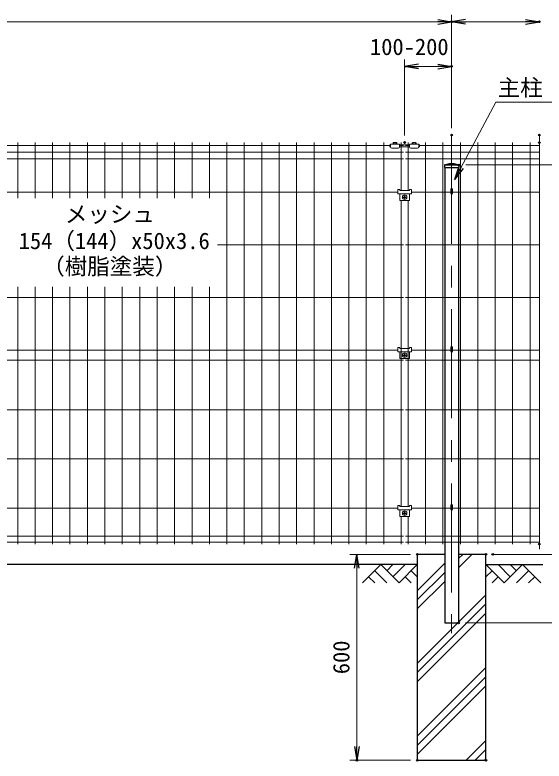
# Model space of a CAD drawing. Units: millimetres, scale not verified. Extents: x -4200 to 4200, y -2970 to 2970.
# Drawn here: x -2272 to -731, y -526 to 1649 of the extents above; entities that cross this region are included whole.
import ezdxf
from ezdxf.enums import TextEntityAlignment as Align

# ---------------------------------------------------------------- set-up
doc = ezdxf.new("R2010")
doc.units = ezdxf.units.MM
doc.header["$LTSCALE"] = 10
doc.header["$PDMODE"] = 32
doc.header["$PDSIZE"] = 5
doc.linetypes.add('USER1', pattern=[50.8, 31.75, -6.35, 6.35, -6.35])
for name, color, linetype, lineweight in [('0-1_D-BGD', 7, 'Continuous', 25), ('0-2_D-STR4', 7, 'Continuous', 25), ('0-3_D-STR-DIM', 7, 'Continuous', 13), ('0-4_D-STR3', 3, 'Continuous', 13), ('0-5_D-BMK', 2, 'USER1', 13), ('0-6_D-STR1', 1, 'Continuous', 25), ('0-7_D-STR2', 7, 'Continuous', 13), ('0-8_D-DCR-HCH', 7, 'Continuous', 13), ('0-B_D-STR-TXT', 7, 'Continuous', 25)]:
    doc.layers.add(name, color=color, linetype=linetype, lineweight=lineweight)
doc.layers.add('0-9_0', color=7, linetype='Continuous')
doc.layers.add('0-A_Defpoints', color=7, linetype='Continuous')
doc.styles.add('ＭＳ ゴシック', font='')
doc.styles.get('ＭＳ ゴシック').set_extended_font_data('MS Gothic')

# ---------------------------------------------------------------- blocks, each defined once
blk = doc.blocks.new('_Open')
at = {"layer": '0-9_0'}
blk.add_line((-10, 1.667), (0, 0), dxfattribs=at)
blk.add_lwpolyline([(-10, -1.667), (0, 0), (-10, 0)], dxfattribs=at)

msp = doc.modelspace()

# ---------------------------------------------------------------- linework, layer by layer
at = {"layer": '0-1_D-BGD'}
for p, q in [((-1100.13, 46.6), (-2900.13, 46.6)), ((-900.13, 46.6), (-734.67, 46.6))]:
    msp.add_line(p, q, dxfattribs=at)
at = {"layer": '0-2_D-STR4'}
msp.add_lwpolyline([(-1020.13, 76.6), (-1100.13, 76.6), (-1100.13, -523.4), (-900.13, -523.4), (-900.13, 76.6), (-980.13, 76.6)], dxfattribs=at)
at = {"layer": '0-3_D-STR-DIM'}
for p, q in [((-1000.13, 1318.86), (-1000.13, 1648.86)), ((-1000.13, 1318.86), (-1000.13, 1648.86)), ((-2960.13, 1628.86), (-1040.13, 1628.86)), ((-960.13, 1628.86), (-784.67, 1628.86)), ((-1137.06, 1297.01), (-1137.06, 1518.86)), ((-1000.13, 1318.86), (-1000.13, 1518.86)), ((-1097.06, 1498.86), (-1040.13, 1498.86)), ((-744.67, 1298.86), (-744.67, 91.34)), ((-959.13, 1211.6), (-261.17, 1211.6)), ((-1120.13, 76.6), (-1296.53, 76.6)), ((-880.13, 76.6), (-524.67, 76.6)), ((-880.13, 76.6), (-394.67, 76.6)), ((-860.13, 76.6), (-394.67, 76.6)), ((-1276.53, 36.6), (-1276.53, -483.4)), ((-960.13, -123.4), (-394.67, -123.4)), ((-960.13, -123.4), (-261.17, -123.4)), ((-1120.13, -523.4), (-1296.53, -523.4))]:
    msp.add_line(p, q, dxfattribs=at)
at = {"layer": '0-4_D-STR3'}
for p, q in [((-1180.08, 1264.77), (-1180.08, 1270.17)), ((-1180.08, 1270.17), (-1178.58, 1270.17)), ((-1180.08, 1264.77), (-1178.58, 1264.77)), ((-1178.58, 1271.77), (-1151.58, 1271.77)), ((-1178.58, 1271.77), (-1178.58, 1264.27)), ((-1170.59, 1271.77), (-1170.59, 1276.4)), ((-1169.21, 1276.77), (-1160.95, 1276.77)), ((-1167.84, 1271.77), (-1167.84, 1276.4)), ((-1162.33, 1271.77), (-1162.33, 1276.4)), ((-1159.58, 1276.4), (-1159.58, 1271.77)), ((-1151.58, 1271.77), (-1151.58, 1264.27)), ((-1151.58, 1270.17), (-1122.58, 1270.17)), ((-1151.58, 1264.77), (-1122.58, 1264.77)), ((-1122.58, 1271.77), (-1095.58, 1271.77)), ((-1122.58, 1271.77), (-1122.58, 1264.27)), ((-1114.6, 1271.77), (-1114.6, 1276.4)), ((-1113.22, 1276.77), (-1104.96, 1276.77)), ((-1111.84, 1271.77), (-1111.84, 1276.4)), ((-1106.34, 1271.77), (-1106.34, 1276.4)), ((-1103.58, 1276.4), (-1103.58, 1271.77)), ((-1095.58, 1271.77), (-1095.58, 1264.27)), ((-1095.58, 1270.17), (-1094.08, 1270.17)), ((-1095.58, 1266.37), (-1094.08, 1266.37)), ((-1095.58, 1264.77), (-1094.08, 1264.77)), ((-1094.08, 1270.17), (-1094.08, 1264.77)), ((-1174.58, 1260.27), (-1155.58, 1260.27)), ((-1118.58, 1260.27), (-1099.58, 1260.27)), ((-1157.09, 1139.9), (-1157.09, 1127.1)), ((-1151.09, 1137), (-1123.09, 1137)), ((-1123.09, 1139.9), (-1123.09, 1137)), ((-1123.09, 1139.9), (-1117.09, 1139.9)), ((-1117.09, 1139.9), (-1117.09, 1127.1)), ((-1002.73, 1140.77), (-1002.73, 1128.6)), ((-997.53, 1140.77), (-997.53, 1128.6)), ((-1157.09, 1127.1), (-1117.09, 1127.1)), ((-1151.09, 1127.1), (-1151.09, 1108.1)), ((-1140.56, 1118.1), (-1138.56, 1118.1)), ((-1140.56, 1117.1), (-1138.56, 1117.1)), ((-1137.56, 1121.1), (-1137.56, 1119.1)), ((-1137.56, 1114.1), (-1137.56, 1116.1)), ((-1136.56, 1121.1), (-1136.56, 1119.1)), ((-1136.56, 1114.1), (-1136.56, 1116.1)), ((-1133.56, 1118.1), (-1135.56, 1118.1)), ((-1133.56, 1117.1), (-1135.56, 1117.1)), ((-1123.09, 1127.1), (-1123.09, 1108.1)), ((-1151.09, 1108.1), (-1123.09, 1108.1)), ((-1157.09, 679.4), (-1157.09, 666.6)), ((-1151.09, 676.5), (-1123.09, 676.5)), ((-1123.09, 679.4), (-1123.09, 676.5)), ((-1123.09, 679.4), (-1117.09, 679.4)), ((-1117.09, 679.4), (-1117.09, 666.6)), ((-1002.73, 680.27), (-1002.73, 668.1)), ((-997.53, 680.27), (-997.53, 668.1)), ((-1157.09, 666.6), (-1117.09, 666.6)), ((-1151.09, 666.6), (-1151.09, 647.6)), ((-1140.56, 657.6), (-1138.56, 657.6)), ((-1140.56, 656.6), (-1138.56, 656.6)), ((-1137.56, 660.6), (-1137.56, 658.6)), ((-1137.56, 653.6), (-1137.56, 655.6)), ((-1136.56, 660.6), (-1136.56, 658.6)), ((-1136.56, 653.6), (-1136.56, 655.6)), ((-1133.56, 657.6), (-1135.56, 657.6)), ((-1133.56, 656.6), (-1135.56, 656.6)), ((-1123.09, 666.6), (-1123.09, 647.6)), ((-1151.09, 647.6), (-1123.09, 647.6)), ((-1157.12, 218.9), (-1151.12, 218.9)), ((-1157.12, 218.9), (-1157.12, 206.1)), ((-1151.12, 218.9), (-1151.12, 216)), ((-1123.12, 218.9), (-1117.12, 218.9)), ((-1123.12, 218.9), (-1123.12, 216)), ((-1117.12, 218.9), (-1117.12, 206.1)), ((-1002.73, 219.77), (-1002.73, 207.6)), ((-997.53, 219.77), (-997.53, 207.6)), ((-1157.12, 206.1), (-1117.12, 206.1)), ((-1151.12, 216), (-1123.12, 216)), ((-1151.12, 206.1), (-1151.12, 187.1)), ((-1140.59, 197.1), (-1138.59, 197.1)), ((-1140.59, 196.1), (-1138.59, 196.1)), ((-1137.59, 200.1), (-1137.59, 198.1)), ((-1136.59, 200.1), (-1136.59, 198.1)), ((-1133.59, 197.1), (-1135.59, 197.1)), ((-1133.59, 196.1), (-1135.59, 196.1)), ((-1123.12, 206.1), (-1123.12, 187.1)), ((-1151.12, 187.1), (-1123.12, 187.1)), ((-1137.59, 193.1), (-1137.59, 195.1)), ((-1136.59, 193.1), (-1136.59, 195.1))]:
    msp.add_line(p, q, dxfattribs=at)
for points in [[(-1157.09, 1139.9), (-1151.09, 1139.9), (-1151.09, 1137)], [(-1157.09, 679.4), (-1151.09, 679.4), (-1151.09, 676.5)]]:
    msp.add_lwpolyline(points, dxfattribs=at)
for centre in [(-1137.06, 1117.6), (-1137.06, 657.1), (-1137.09, 196.6)]:
    msp.add_circle(centre, 6.5, dxfattribs=at)
for centre, radius, start, end in [((-1174.58, 1264.27), 4, 180, 270), ((-1169.21, 1274.02), 2.75, 60, 120), ((-1165.08, 1266.31), 10.46, 74.73852, 105.26148), ((-1160.95, 1274.02), 2.75, 60, 120), ((-1155.58, 1264.27), 4, 270, 0), ((-1118.58, 1264.27), 4, 180, 270), ((-1113.22, 1274.02), 2.75, 60, 120), ((-1109.09, 1266.31), 10.46, 74.73852, 105.26148), ((-1104.96, 1274.02), 2.75, 60, 120), ((-1099.58, 1264.27), 4, 270, 0), ((-1140.56, 1117.6), 0.5, 90.00001, 270), ((-1138.56, 1119.1), 1, 270, 0.00001), ((-1138.56, 1116.1), 1, 0, 90), ((-1137.06, 1121.1), 0.5, 0, 179.99999), ((-1137.06, 1114.1), 0.5, 180.00002, 0.00001), ((-1135.56, 1119.1), 1, 180.00001, 270), ((-1135.56, 1116.1), 1, 90, 180.00001), ((-1133.56, 1117.6), 0.5, 270.00049, 90.00046), ((-1000.13, 1128.6), 2.6, 180, 0), ((-1140.56, 657.1), 0.5, 90.00001, 270), ((-1138.56, 658.6), 1, 270, 0.00001), ((-1138.56, 655.6), 1, 0, 90), ((-1137.06, 660.6), 0.5, 0, 179.99999), ((-1137.06, 653.6), 0.5, 180.00002, 0.00001), ((-1135.56, 658.6), 1, 180.00001, 270), ((-1135.56, 655.6), 1, 90, 180.00001), ((-1133.56, 657.1), 0.5, 270.00049, 90.00046), ((-1000.13, 668.1), 2.6, 180, 0), ((-1140.59, 196.6), 0.5, 90.00001, 270), ((-1138.59, 198.1), 1, 270, 0.00001), ((-1138.59, 195.1), 1, 0, 90), ((-1137.09, 200.1), 0.5, 0, 179.99999), ((-1135.59, 198.1), 1, 180.00001, 270), ((-1135.59, 195.1), 1, 90, 180.00001), ((-1133.59, 196.6), 0.5, 270.00049, 90.00046), ((-1000.13, 207.6), 2.6, 180, 0), ((-1137.09, 193.1), 0.5, 180.00002, 0.00001)]:
    msp.add_arc(centre, radius, start, end, dxfattribs=at)
for centre in [(-1000.13, 1140.76), (-1000.13, 680.26), (-1000.13, 219.76)]:
    msp.add_ellipse(centre, major_axis=(-2.6, 0), ratio=0.649974, start_param=3.1415927, end_param=6.2831853, dxfattribs=at)
at = {"layer": '0-5_D-BMK'}
msp.add_line((-1000.13, 1298.86), (-1000.13, -153.4), dxfattribs=at)
at = {"layer": '0-6_D-STR1'}
for p, q in [((-1021.13, 1211.6), (-1006.13, 1215.6)), ((-1021.13, 1211.6), (-979.13, 1211.6)), ((-1021.13, 1211.6), (-1021.13, 1204.6)), ((-1021.13, 1204.6), (-979.13, 1204.6)), ((-1020.13, 1204.6), (-1020.13, -123.4)), ((-1006.13, 1215.6), (-994.13, 1215.6)), ((-994.13, 1215.6), (-979.13, 1211.6)), ((-980.13, 1204.6), (-980.13, -123.4)), ((-979.13, 1211.6), (-979.13, 1204.6)), ((-1020.13, -123.4), (-980.13, -123.4))]:
    msp.add_line(p, q, dxfattribs=at)
at = {"layer": '0-7_D-STR2'}
for p, q in [((-1178.58, 1268.17), (-3095.6, 1268.17)), ((-2264, 1276.6), (-2264, 1114.82)), ((-2213.23, 1276.6), (-2213.23, 1114.82)), ((-2162.46, 1276.6), (-2162.46, 1114.82)), ((-2111.69, 1276.6), (-2111.69, 1114.82)), ((-2060.92, 1276.6), (-2060.92, 1114.82)), ((-2010.15, 1276.6), (-2010.15, 1114.82)), ((-1959.38, 1276.6), (-1959.38, 1114.82)), ((-1908.61, 1276.6), (-1908.61, 1114.82)), ((-1857.85, 1276.6), (-1857.85, 1114.82)), ((-1807.08, 1276.6), (-1807.08, 1114.82)), ((-1756.31, 1276.6), (-1756.31, 1114.82)), ((-1705.54, 1276.6), (-1705.54, 1114.82)), ((-1654.77, 1276.6), (-1654.77, 106.6)), ((-1604, 1276.6), (-1604, 106.6)), ((-1553.23, 1276.6), (-1553.23, 106.6)), ((-1502.46, 1276.6), (-1502.46, 106.6)), ((-1451.69, 1276.6), (-1451.69, 106.6)), ((-1400.92, 1276.6), (-1400.92, 106.6)), ((-1350.15, 1276.6), (-1350.15, 106.6)), ((-1299.38, 1276.6), (-1299.38, 106.6)), ((-1248.61, 1276.6), (-1248.61, 106.6)), ((-1197.85, 1276.6), (-1197.85, 106.6)), ((-1140.08, 1268.17), (-1151.58, 1268.17)), ((-1147.08, 1276.6), (-1147.08, 1137)), ((-1122.58, 1268.17), (-1134.09, 1268.17)), ((-1127.08, 1276.6), (-1127.08, 1137)), ((-744.67, 1268.17), (-1095.58, 1268.17)), ((-1076.31, 1276.6), (-1076.31, 106.6)), ((-1025.54, 1276.6), (-1025.54, 106.6)), ((-974.77, 1276.6), (-974.77, 106.6)), ((-924, 1276.6), (-924, 106.6)), ((-873.23, 1276.6), (-873.23, 106.6)), ((-822.46, 1276.6), (-822.46, 106.6)), ((-771.69, 1276.6), (-771.69, 106.6)), ((-1140.08, 1248.6), (-3134.09, 1248.6)), ((-744.67, 1248.6), (-1134.09, 1248.6)), ((-1140.08, 1229.03), (-3134.09, 1229.03)), ((-744.67, 1229.03), (-1134.09, 1229.03)), ((-1157.09, 1132.6), (-2997.53, 1132.6)), ((-1002.73, 1132.6), (-1117.09, 1132.6)), ((-744.67, 1132.6), (-997.53, 1132.6)), ((-1147.08, 1108.1), (-1147.08, 216)), ((-1127.08, 1108.1), (-1127.08, 216)), ((-1140.08, 978.6), (-1681.61, 978.6)), ((-744.67, 978.6), (-1134.08, 978.6)), ((-2264, 856.03), (-2264, 106.6)), ((-2213.23, 856.03), (-2213.23, 106.6)), ((-2162.46, 856.03), (-2162.46, 106.6)), ((-2111.69, 856.03), (-2111.69, 106.6)), ((-2060.92, 856.03), (-2060.92, 106.6)), ((-2010.15, 856.03), (-2010.15, 106.6)), ((-1959.38, 856.03), (-1959.38, 106.6)), ((-1908.61, 856.03), (-1908.61, 106.6)), ((-1857.85, 856.03), (-1857.85, 106.6)), ((-1807.08, 856.03), (-1807.08, 106.6)), ((-1756.31, 856.03), (-1756.31, 106.6)), ((-1705.54, 856.03), (-1705.54, 106.6)), ((-1140.08, 825.1), (-3134.08, 825.1)), ((-744.67, 825.1), (-1134.08, 825.1)), ((-1157.09, 672.1), (-2997.53, 672.1)), ((-1002.73, 672.1), (-1117.09, 672.1)), ((-744.67, 672.1), (-997.53, 672.1)), ((-1140.08, 642.3), (-3134.08, 642.3)), ((-744.67, 642.3), (-1134.08, 642.3)), ((-1140.08, 498.3), (-3134.08, 498.3)), ((-744.67, 498.3), (-1134.08, 498.3)), ((-1140.08, 354.8), (-3134.08, 354.8)), ((-744.67, 354.8), (-1134.08, 354.8)), ((-1157.12, 211.6), (-2997.53, 211.6)), ((-1002.73, 211.6), (-1117.12, 211.6)), ((-744.67, 211.6), (-997.53, 211.6)), ((-1147.08, 187.1), (-1147.08, 106.6)), ((-1127.08, 187.1), (-1127.08, 106.6)), ((-1140.08, 129.63), (-3134.09, 129.63)), ((-1140.08, 112), (-3134.09, 112)), ((-744.67, 129.63), (-1134.09, 129.63)), ((-744.67, 112), (-1134.09, 112))]:
    msp.add_line(p, q, dxfattribs=at)
at = {"layer": '0-8_D-DCR-HCH'}
for p, q in [((-980.13, 37.64), (-941.17, 76.6)), ((-980.13, 64.16), (-967.69, 76.6)), ((-1206.56, 46.6), (-1259.77, -6.61)), ((-1206.56, 46.6), (-1153.35, -6.61)), ((-1188.82, 28.86), (-1171.08, 46.6)), ((-1171.08, 11.13), (-1135.61, 46.6)), ((-1153.35, -6.61), (-1100.13, 46.6)), ((-1100.13, -29.33), (-1020.13, 50.67)), ((-846.92, -6.61), (-900.13, 46.6)), ((-829.18, 11.13), (-864.66, 46.6)), ((-793.71, 46.6), (-846.92, -6.61)), ((-811.35, 28.77), (-829.18, 46.6)), ((-793.71, 46.6), (-740.5, -6.61)), ((-1224.3, 28.86), (-1188.66, -6.61)), ((-1117.87, 28.86), (-1100.13, 11.21)), ((-1100.13, -55.84), (-1020.13, 24.16)), ((-882.4, 28.86), (-900.13, 11.21)), ((-775.97, 28.86), (-811.61, -6.61)), ((-1242.03, 11.13), (-1224.21, -6.61)), ((-1135.61, 11.13), (-1117.79, -6.61)), ((-864.66, 11.13), (-882.48, -6.61)), ((-758.24, 11.13), (-776.05, -6.61)), ((-1100.13, -82.36), (-1020.13, -2.36)), ((-980.13, -121.46), (-900.13, -41.46)), ((-1100.13, -267.98), (-900.13, -67.98)), ((-1100.13, -294.49), (-900.13, -94.49)), ((-1100.13, -241.46), (-982.07, -123.4)), ((-1100.13, -453.59), (-900.13, -253.59)), ((-1100.13, -480.11), (-900.13, -280.11)), ((-1100.13, -506.62), (-900.13, -306.62)), ((-957.81, -523.4), (-900.13, -465.72)), ((-931.29, -523.4), (-900.13, -492.24)), ((-904.78, -523.4), (-900.13, -518.76))]:
    msp.add_line(p, q, dxfattribs=at)
at = {"layer": '0-A_Defpoints'}
for p in [(-1000.13, 1628.86), (-744.67, 1628.86), (-1000.13, 1498.86), (-1000.13, 1298.86), (-744.67, 1298.86), (-1137.06, 1277.01), (-744.67, 1276.6), (-979.13, 1211.6), (-744.67, 106.6), (-1100.13, 76.6), (-900.13, 76.6), (-880.13, 76.6), (-980.13, -123.4), (-1276.53, -523.4), (-1100.13, -523.4), (-900.13, -523.4)]:
    msp.add_point(p, dxfattribs=at)
at = {"layer": '0-B_D-STR-TXT', "lineweight": 13}
msp.add_lwpolyline([(-343.74, 1394.11), (-870.98, 1394.11), (-990.77, 1170.47)], dxfattribs=at)

# ---------------------------------------------------------------- block references
at = {"layer": '0-3_D-STR-DIM', "xscale": 4, "yscale": 4}
for p in [(-1000.13, 1628.86), (-744.67, 1628.86), (-1000.13, 1498.86)]:
    msp.add_blockref('_Open', p, dxfattribs=at)
for p, rotation in [((-1000.13, 1628.86), 180), ((-1137.06, 1498.86), 180), ((-1276.53, 76.6), 90), ((-1276.53, -523.4), 270)]:
    msp.add_blockref('_Open', p, dxfattribs=dict(at, rotation=rotation))
at = {"layer": '0-B_D-STR-TXT', "xscale": 4, "yscale": 4, "rotation": 241.82519}
msp.add_blockref('_Open', (-991.71, 1168.71), dxfattribs=at)

# ---------------------------------------------------------------- texts
at = {"layer": '0-3_D-STR-DIM', "style": 'ＭＳ ゴシック'}
msp.add_text('100-200', height=48.09, dxfattribs=at).set_placement((-1237.91, 1517.48), align=Align.BOTTOM_LEFT)
msp.add_text('600', height=48.09, rotation=90, dxfattribs=at).set_placement((-1283.28, -272.65), align=Align.BOTTOM_LEFT)
at = {"layer": '0-B_D-STR-TXT', "style": 'ＭＳ ゴシック'}
for s, p in [('主柱 □40x40x1.6', (-866.13, 1398.37)), ('メッシュ', (-2126.5, 1029.88)), ('154（144）x50x3.6', (-2261.11, 951.96)), ('（樹脂塗装）', (-2192.59, 877.62))]:
    msp.add_text(s, height=48.09, dxfattribs=at).set_placement(p, align=Align.BOTTOM_LEFT)

doc.saveas('drawing.dxf')
